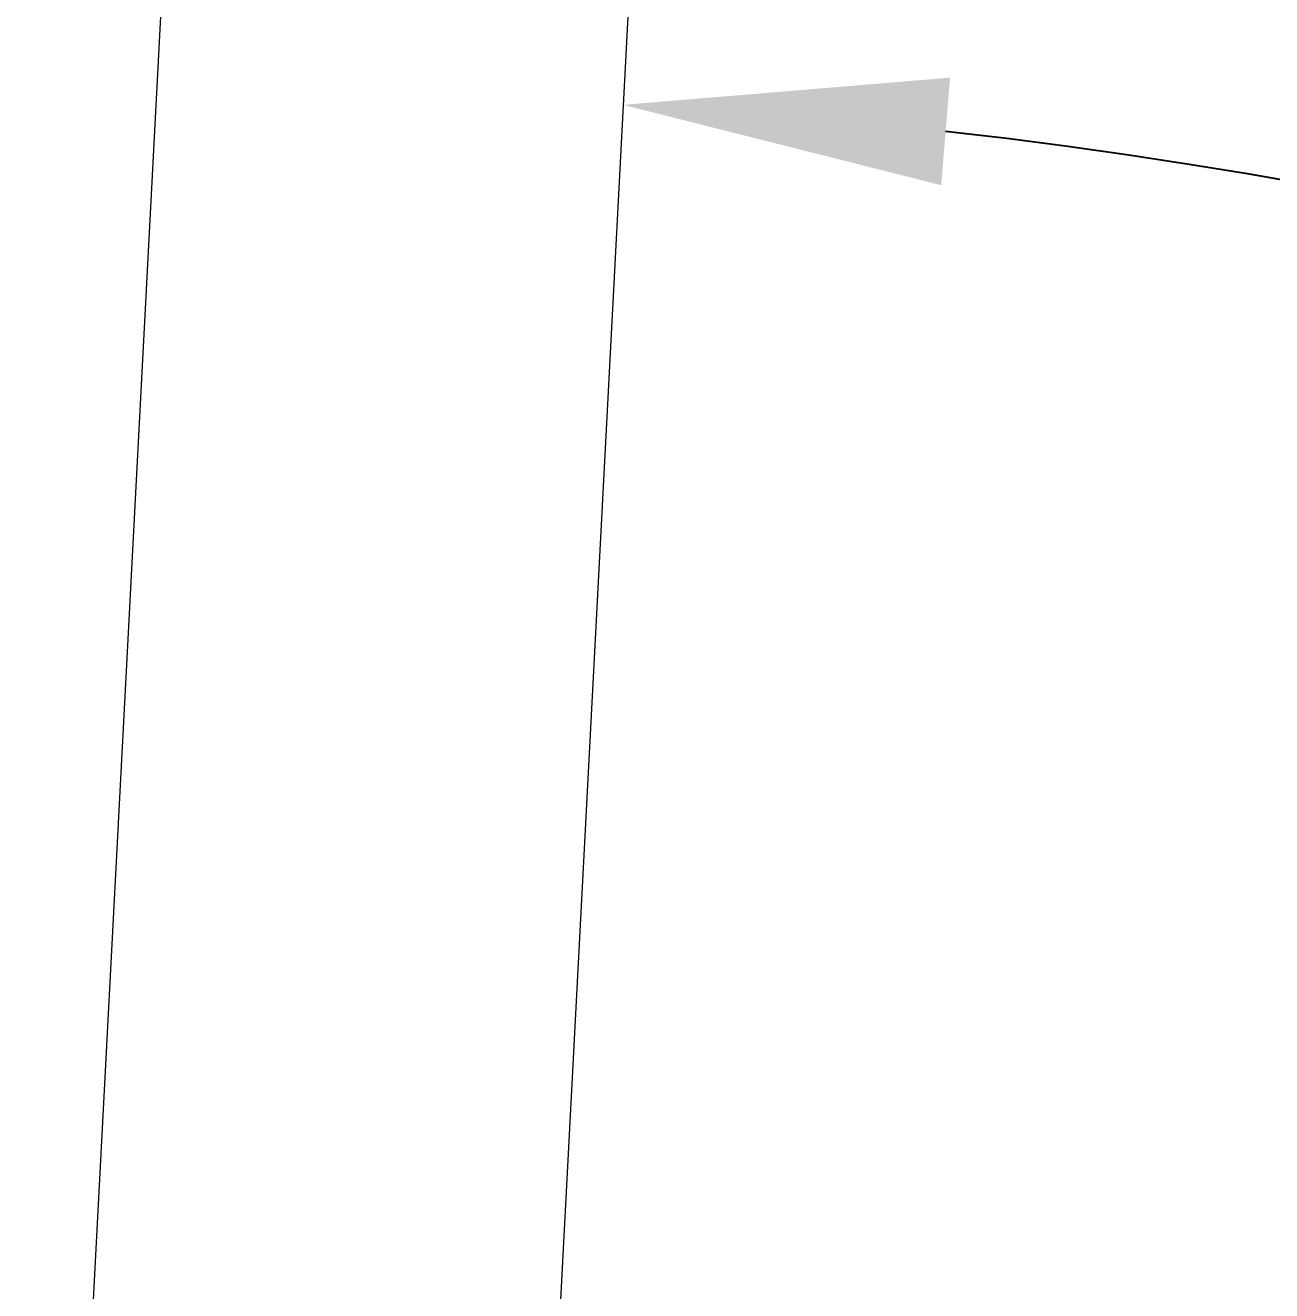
# Model space of a CAD drawing. Header units: millimetres. Extents: x 492 to 7139, y 278 to 5201.
# Drawn here: x 3884.5 to 4038.5, y 3310.5 to 3466.9 of the extents above; entities that cross this region are included whole.
import ezdxf

# ---------------------------------------------------------------- set-up
doc = ezdxf.new("R2010")
doc.units = ezdxf.units.MM
doc.layers.add('ZANO_R', color=7, linetype='Continuous', lineweight=0)
doc.layers.add('ZANO_W', color=1, linetype='Continuous', lineweight=0)
doc.styles.get("Standard").update_dxf_attribs({"font": 'arial.ttf'})
doc.dimstyles.new('pl i ang', dxfattribs={"dimtxt": 50, "dimasz": 50, "dimexe": 1.25, "dimexo": 0.625, "dimgap": 10, "dimtad": 1, "dimtoh": 1, "dimtxsty": 'Standard', "dimcen": 2.5, "dimclrd": 1, "dimclre": 1, "dimclrt": 1, "dimadec": 0, "dimazin": 0, "dimtfac": 1, "dimtmove": 0, "dimatfit": 3, "dimfxl": 1, "dimarcsym": 1})

# ---------------------------------------------------------------- blocks, each defined once
blk = doc.blocks.new('*D401')
at = {"layer": 'ZANO_W', "color": 1, "lineweight": -2}
blk.add_arc((3923.3, 2788.65), 669.35, 3.42447, 83.57553, dxfattribs=at)
at = {"layer": 'ZANO_W', "color": 1}
for points in [[(3998.75, 3460.44), (3997.65, 3447.15), (3958.33, 3457.08)], [(4584.8, 2828.43), (4598.12, 2828.83), (4592.65, 2788.65)]]:
    blk.add_solid(points, dxfattribs=at)
at = {"layer": 'ZANO_W', "color": 1, "insert": (4431.09, 3270.52), "char_height": 40, "attachment_point": 5, "rotation": 313.5}
blk.add_mtext('87%%d', dxfattribs=at)

msp = doc.modelspace()

# ---------------------------------------------------------------- linework, layer by layer
at = {"layer": 'ZANO_R'}
for p, q in [((4033.78, 4896.64), (3923.8, 2798.05)), ((3884.48, 3148.26), (3905.39, 3547.71))]:
    msp.add_line(p, q, dxfattribs=at)

# ---------------------------------------------------------------- dimensions: what is measured, and where the dimension line sits
at = {"layer": 'ZANO_W'}
dim = msp.add_angular_dim_2l(base=(4508.73, 3113.15), line1=((4033.78, 4896.64), (3923.8, 2798.05)), line2=((4778.39, 2788.65), (4138.39, 2788.65)), dimstyle='pl i ang', override={"dimtxt": 40, "dimasz": 40, "dimexe": 10, "dimexo": 10, "dimtoh": 0, "dimdec": 0, "dimtdec": 0, "dimtmove": 1}, dxfattribs=at)
dim.commit()
dim.dimension.update_dxf_attribs({"geometry": '*D401', "text_midpoint": (4431.09, 3270.52)})

doc.saveas('drawing.dxf')
